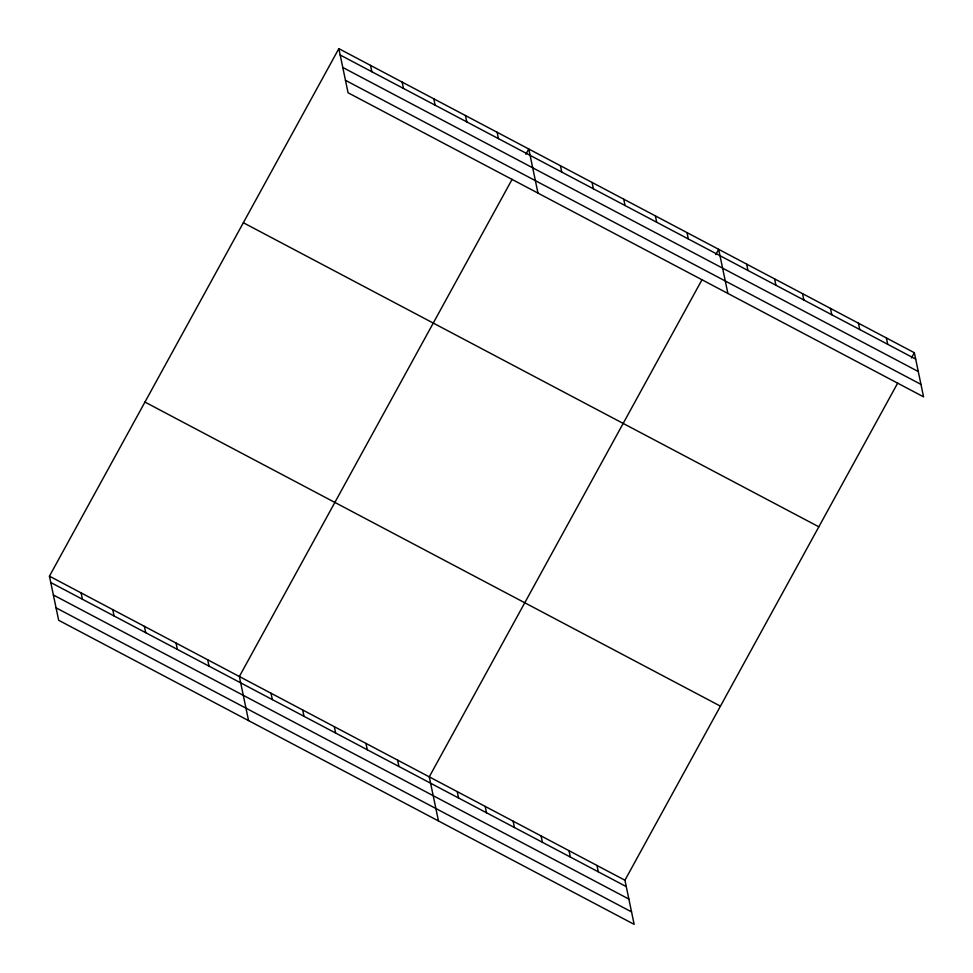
<?xml version="1.0" encoding="UTF-8"?>
<svg xmlns="http://www.w3.org/2000/svg" width="973" height="973" viewBox="0 0 973 973"><rect width="100%" height="100%" fill="white"/><g stroke="black" fill="none" stroke-linecap="round" stroke-linejoin="round"><path stroke-width="1.46" d="M897.702 383.058L624.934 880.237L634.153 924.35L58.66 620.275L49.441 576.162L338.847 48.65L914.34 352.725L923.559 396.838L348.066 92.763L338.847 48.65M512.126 179.324L239.358 676.515L248.565 720.616M525.87 154.269L528.765 148.991L537.984 193.104M702.032 279.677L429.263 776.855L438.482 820.969M715.775 254.61L718.67 249.343L727.889 293.445M911.446 358.003L914.34 352.725M340.185 55.011L915.666 359.086M342.788 67.465L918.269 371.54M345.464 80.309L920.957 384.384M243.347 222.732L818.84 526.807M144.953 402.08L720.434 706.155M49.441 576.162L624.934 880.237M50.778 582.523L626.259 886.598M53.381 594.99L628.862 899.064M56.057 607.821L631.55 911.896M886.391 337.959L887.717 344.32M858.441 323.182L859.767 329.543M830.48 308.417L831.818 314.778M802.53 293.651L803.856 300.012M774.581 278.874L775.907 285.235M746.632 264.109L747.957 270.47M687.023 232.62L688.349 238.981M655.376 215.897L656.702 222.258M623.717 199.161L625.043 205.534M592.071 182.438L593.396 188.811M560.412 165.714L561.749 172.075M497.106 132.267L498.444 138.628M465.459 115.544L466.785 121.905M596.984 865.471L598.31 871.832M433.812 98.82L435.138 105.181M569.023 850.706L570.36 857.067M402.153 82.097L403.479 88.458M541.073 835.929L542.411 842.29M370.506 65.373L371.832 71.734M513.124 821.163L514.449 827.524M485.174 806.398L486.5 812.759M457.225 791.621L458.551 797.982M397.616 760.132L398.942 766.493M365.957 743.408L367.295 749.769M334.311 726.685L335.636 733.046M302.664 709.962L303.99 716.323M271.005 693.238L272.331 699.599M207.699 659.779L209.037 666.152M176.052 643.056L177.378 649.417M144.405 626.332L145.731 632.693M112.746 609.609L114.072 615.97M81.1 592.885L82.425 599.246"/></g></svg>
